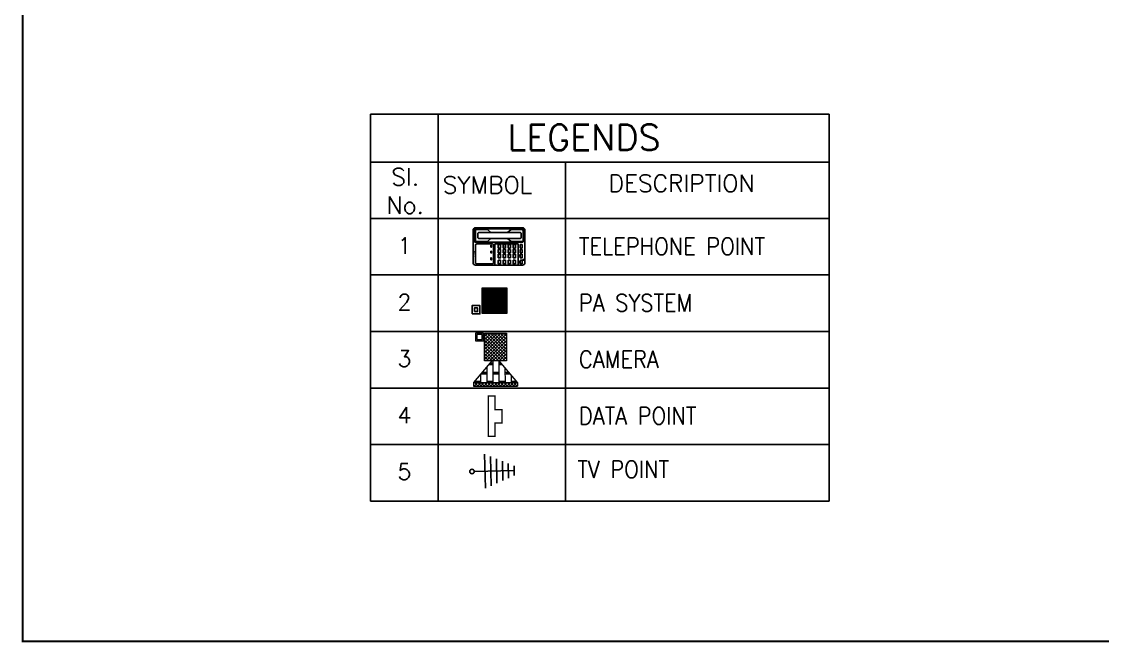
# Model space of a CAD drawing. Header units: inches. Extents: x -221585 to 401252, y -284294 to 332380.
# Drawn here: x 170915 to 174484, y 49634 to 51683 of the extents above; entities that cross this region are included whole.
import ezdxf
from ezdxf.enums import TextEntityAlignment as Align

# ---------------------------------------------------------------- set-up
doc = ezdxf.new("R2010")
doc.units = ezdxf.units.IN
doc.header["$MEASUREMENT"] = 0
for name, color, linetype, lineweight in [('A-SEC-TXT', 3, 'Continuous', 0), ('A-WALL', 1, 'Continuous', 9), ('Wall mount speaker', 2, 'Continuous', 0)]:
    doc.layers.add(name, color=color, linetype=linetype, lineweight=lineweight)
for name, color, linetype in [('AC-GRND-PATT', 251, 'Continuous'), ('ELV points', 7, 'Continuous'), ('Power', 7, 'Continuous'), ('TEL', 6, 'Continuous')]:
    doc.layers.add(name, color=color, linetype=linetype)
doc.styles.add('A', font='SIMPLEX', dxfattribs={"width": 0.9})
doc.styles.get("Standard").update_dxf_attribs({"font": 'arial.ttf'})
pattern_1 = [(135, (-206628.523, -439172.145), (31.0767903, 31.0767903), []), (45, (-206628.523, -439172.145), (31.0767903, -31.0767903), [])]

# ---------------------------------------------------------------- blocks, each defined once
blk = doc.blocks.new('A$C08703A85')
at = {"layer": 'AC-GRND-PATT', "lineweight": -2, "ltscale": 0.1}
h = blk.add_hatch(dxfattribs=at)
h.set_pattern_fill('ANSI37', color=0, scale=351.593746)
h.set_pattern_definition(pattern_1)
h.paths.add_polyline_path([(0, 837), (67, 837), (70, 834), (70, 6), (63, 0), (0, 0)])
h = blk.add_hatch(dxfattribs=at)
h.set_pattern_fill('BRSTONE', color=0, scale=351.593746)
h.set_pattern_definition([(180, (-206628.52, -439172.15), (-7e-13, 116.025936), []), (90, (-206944.96, -439172.15), (175.79687, 116.025936), [116.02594, -116.02594]), (90, (-206909.8, -439172.15), (175.79687, 116.025936), [116.02594, -116.02594]), (180, (-206944.96, -439152.81), (-175.796873, 116.025936), [-316.43437, 35.159375]), (180, (-206944.96, -439133.47), (-175.796873, 116.025936), [-316.43437, 35.159375]), (180, (-206944.96, -439114.13), (-175.796873, 116.025936), [-316.43437, 35.159375]), (180, (-206944.96, -439094.8), (-175.796873, 116.025936), [-316.43437, 35.159375]), (180, (-206944.96, -439075.46), (-175.796873, 116.025936), [-316.43437, 35.159375])])
h.paths.add_polyline_path([(70, 834), (481, 486), (481, 352), (70, 6)])
h = blk.add_hatch(dxfattribs=at)
h.set_pattern_fill('ANSI37', color=0, scale=351.593746)
h.set_pattern_definition(pattern_1)
h.paths.add_polyline_path([(1009, 628), (1009, 206), (481, 206), (481, 417), (481, 628)])
at = {"layer": 'A-WALL', "color": 10, "lineweight": -2, "ltscale": 0.1}
for p, q in [((0, 837), (0, 0)), ((70, 837), (0, 837)), ((481, 486), (67, 837)), ((70, 839), (70, 0)), ((481, 206), (481, 628)), ((481, 628), (1009, 628)), ((1009, 628), (1009, 206)), ((481, 206), (481, 417)), ((499, 472), (495, 475)), ((481, 352), (63, 0)), ((1009, 206), (481, 206))]:
    blk.add_line(p, q, dxfattribs=at)
at = {"layer": 'A-WALL', "color": 10, "linetype": 'ByBlock', "lineweight": -2, "ltscale": 0.1}
blk.add_line((70, 0), (0, 0), dxfattribs=at)
blk = doc.blocks.new('A$C1C8104B6')
at = {"color": 6}
for points in [[(737, 0), (887, 0), (887, 146), (737, 146)], [(760, 23), (864, 23), (864, 123), (760, 123)]]:
    blk.add_lwpolyline(points, close=True, dxfattribs=at)
at = {"layer": 'A-SEC-TXT', "rotation": 270}
blk.add_blockref('A$C08703A85', (90, 1009), dxfattribs=at)
blk = doc.blocks.new('data')
at = {"layer": 'Power', "color": 3, "const_width": 2}
blk.add_lwpolyline([(58948.7, 155709.8), (58948.7, 155714.8), (58948.7, 155719.8), (58958.7, 155719.8), (58968.7, 155719.8), (58968.7, 155724.8), (58968.7, 155729.8), (58978.7, 155729.8), (58988.7, 155729.8), (58988.7, 155719.8), (59008.7, 155719.8), (59008.7, 155709.8), (58948.7, 155709.8)], dxfattribs=at)
blk = doc.blocks.new('A$C54490F4E')
at = {"layer": 'Wall mount speaker', "ltscale": 0.1}
h = blk.add_hatch(dxfattribs=at)
h.set_pattern_fill('ANSI31', color=3, scale=50, style=0)
h.paths.add_polyline_path([(347, 332), (0, 332), (0, 0), (347, 0)])
at = {"layer": 'Wall mount speaker', "color": 3, "ltscale": 0.1}
blk.add_lwpolyline([(0, 332), (347, 332), (347, 0), (0, 0)], close=True, dxfattribs=at)
blk = doc.blocks.new('A$C1A917D7C')
at = {"layer": 'TEL', "elevation": 0}
for points in [[(0, 956), (227, 956), (227, 744), (0, 744)], [(63, 893), (164, 893), (164, 807), (63, 807)]]:
    blk.add_lwpolyline(points, close=True, dxfattribs=at)
at = {"layer": 'Wall mount speaker', "color": 2, "ltscale": 0.1, "xscale": 2.038325862171721, "yscale": 2.038325862171721, "zscale": 2.038325862171721}
blk.add_blockref('A$C54490F4E', (14, 0), dxfattribs=at)
blk = doc.blocks.new('A$C1A3D5E7F')
at = {"color": 1}
for points in [[(6.11, 4.12), (6.11, 0.28, -0.414214), (5.83, 0), (0.28, 0, -0.414214), (0, 0.28), (0, 4.12, -0.414214), (0.28, 4.41), (5.83, 4.41, -0.414214)], [(5.97, 4.12), (5.97, 2.84, -0.414214), (5.83, 2.7), (0.28, 2.7, -0.414214), (0.14, 2.84), (0.14, 4.12, -0.414214), (0.28, 4.27), (5.83, 4.27, -0.414214)], [(5.69, 3.7), (5.69, 3.27, -0.414214), (5.54, 3.13), (0.71, 3.13, -0.414214), (0.57, 3.27), (0.57, 3.7, -0.414214), (0.71, 3.84), (5.54, 3.84, -0.414214)], [(2.42, 2.36), (2.42, 0.28, -0.414214), (2.28, 0.14), (0.43, 0.14, -0.414214), (0.29, 0.28), (0.29, 2.36, -0.414214), (0.43, 2.5), (2.28, 2.5, -0.414214)], [(3.25, 2.03), (3.25, 2.4, 0.414214), (3.23, 2.43), (3, 2.43, 0.414214), (2.97, 2.4), (2.97, 2.03, 0.414214), (3, 2), (3.23, 2, 0.414214)], [(3.25, 1.82), (3.25, 1.45, -0.414214), (3.23, 1.43), (3, 1.43, -0.414214), (2.97, 1.45), (2.97, 1.82, -0.414214), (3, 1.85), (3.23, 1.85, -0.414214)], [(3.25, 1.25), (3.25, 0.88, -0.414214), (3.23, 0.85), (3, 0.85, -0.414214), (2.97, 0.88), (2.97, 1.25, -0.414214), (3, 1.28), (3.23, 1.28, -0.414214)], [(3.84, 2.03), (3.84, 2.4, 0.414214), (3.81, 2.43), (3.58, 2.43, 0.414214), (3.55, 2.4), (3.55, 2.03, 0.414214), (3.58, 2), (3.81, 2, 0.414214)], [(3.84, 1.82), (3.84, 1.45, -0.414214), (3.81, 1.43), (3.58, 1.43, -0.414214), (3.55, 1.45), (3.55, 1.82, -0.414214), (3.58, 1.85), (3.81, 1.85, -0.414214)], [(3.84, 1.25), (3.84, 0.88, -0.414214), (3.81, 0.85), (3.58, 0.85, -0.414214), (3.55, 0.88), (3.55, 1.25, -0.414214), (3.58, 1.28), (3.81, 1.28, -0.414214)], [(4.42, 2.03), (4.42, 2.4, 0.414214), (4.39, 2.43), (4.16, 2.43, 0.414214), (4.14, 2.4), (4.14, 2.03, 0.414214), (4.16, 2), (4.39, 2, 0.414214)], [(4.42, 1.82), (4.42, 1.45, -0.414214), (4.39, 1.43), (4.16, 1.43, -0.414214), (4.14, 1.45), (4.14, 1.82, -0.414214), (4.16, 1.85), (4.39, 1.85, -0.414214)], [(4.42, 1.25), (4.42, 0.88, -0.414214), (4.39, 0.85), (4.16, 0.85, -0.414214), (4.14, 0.88), (4.14, 1.25, -0.414214), (4.16, 1.28), (4.39, 1.28, -0.414214)], [(5, 2.03), (5, 2.4, 0.414214), (4.97, 2.43), (4.75, 2.43, 0.414214), (4.72, 2.4), (4.72, 2.03, 0.414214), (4.75, 2), (4.97, 2, 0.414214)], [(5, 1.82), (5, 1.45, -0.414214), (4.97, 1.43), (4.75, 1.43, -0.414214), (4.72, 1.45), (4.72, 1.82, -0.414214), (4.75, 1.85), (4.97, 1.85, -0.414214)], [(5, 1.25), (5, 0.88, -0.414214), (4.97, 0.85), (4.75, 0.85, -0.414214), (4.72, 0.88), (4.72, 1.25, -0.414214), (4.75, 1.28), (4.97, 1.28, -0.414214)], [(5.79, 2.4), (5.79, 2.03, -0.414214), (5.76, 2), (5.6, 2, -0.414214), (5.57, 2.03), (5.57, 2.4, -0.414214), (5.6, 2.43), (5.76, 2.43, -0.414214)], [(5.79, 1.82), (5.79, 1.45, -0.414214), (5.76, 1.43), (5.6, 1.43, -0.414214), (5.57, 1.45), (5.57, 1.82, -0.414214), (5.6, 1.85), (5.76, 1.85, -0.414214)], [(5.79, 1.25), (5.79, 0.88, -0.414214), (5.76, 0.85), (5.6, 0.85, -0.414214), (5.57, 0.88), (5.57, 1.25, -0.414214), (5.6, 1.28), (5.76, 1.28, -0.414214)], [(3.25, 0.54), (3.25, 0.17, -0.414214), (3.23, 0.14), (3, 0.14, -0.414214), (2.97, 0.17), (2.97, 0.54, -0.414214), (3, 0.57), (3.23, 0.57, -0.414214)], [(3.84, 0.54), (3.84, 0.17, -0.414214), (3.81, 0.14), (3.58, 0.14, -0.414214), (3.55, 0.17), (3.55, 0.54, -0.414214), (3.58, 0.57), (3.81, 0.57, -0.414214)], [(4.42, 0.54), (4.42, 0.17, -0.414214), (4.39, 0.14), (4.16, 0.14, -0.414214), (4.14, 0.17), (4.14, 0.54, -0.414214), (4.16, 0.57), (4.39, 0.57, -0.414214)], [(5, 0.54), (5, 0.17, -0.414214), (4.97, 0.14), (4.75, 0.14, -0.414214), (4.72, 0.17), (4.72, 0.54, -0.414214), (4.75, 0.57), (4.97, 0.57, -0.414214)], [(5.79, 0.54), (5.79, 0.17, -0.414214), (5.76, 0.14), (5.6, 0.14, -0.414214), (5.57, 0.17), (5.57, 0.54, -0.414214), (5.6, 0.57), (5.76, 0.57, -0.414214)]]:
    blk.add_lwpolyline(points, format="xyb", close=True, dxfattribs=at)
for points in [[(2.11, 3.13), (1.71, 2.77), (0.43, 2.77, -0.414214), (0.28, 2.91), (0.28, 4.05, -0.414214), (0.43, 4.19), (1.71, 4.19), (2.11, 3.84)], [(4.07, 3.84), (4.48, 4.19), (5.76, 4.19, -0.414214), (5.9, 4.05), (5.9, 2.91, -0.414214), (5.76, 2.77), (4.48, 2.77), (4.07, 3.13)]]:
    blk.add_lwpolyline(points, format="xyb", dxfattribs=at)
for points in [[(2.18, 2.34), (2.18, 2.12), (2.1, 2.12), (2.1, 2.34)], [(2.18, 1.64), (2.18, 1.43), (2.1, 1.43), (2.1, 1.64)], [(2.18, 0.86), (2.18, 0.64), (2.1, 0.64), (2.1, 0.86)], [(6.02, 0.66), (6.02, 0.68), (5.91, 0.68), (5.91, 0.66)], [(6.02, 0.65), (6.02, 0.63), (5.91, 0.63), (5.91, 0.65)], [(6.02, 0.61), (6.02, 0.6), (5.91, 0.6), (5.91, 0.61)]]:
    blk.add_lwpolyline(points, close=True, dxfattribs=at)
blk.add_lwpolyline([(5.31, 0), (5.31, 2.5), (2.57, 2.5), (2.57, 0)], dxfattribs=at)
for centre in [(5.43, 1.14), (5.43, 0.35)]:
    blk.add_circle(centre, 0.0499, dxfattribs=at)
for s, height, p in [('Panasonic', 0.0995, (0.15, 1.36)), ('1', 0.142, (3.15, 2.21)), ('2', 0.142, (3.15, 1.64)), ('4', 0.142, (3.73, 2.21)), ('5', 0.142, (3.73, 1.64)), ('7', 0.142, (4.31, 2.21)), ('8', 0.142, (4.31, 1.64)), ('*', 0.142, (4.9, 2.21)), ('0', 0.142, (4.9, 1.64)), ('3', 0.142, (3.15, 1.06)), ('6', 0.142, (3.73, 1.06)), ('9', 0.142, (4.31, 1.06)), ('#', 0.142, (4.9, 1.06)), ('MIC', 0.0498, (5.86, 0.64))]:
    blk.add_text(s, height=height, rotation=90, dxfattribs=at).set_placement(p, align=Align.MIDDLE)
blk = doc.blocks.new('tv point')
at = {"color": 1}
for p, q in [((5130.8518, -920.2757), (5130.8518, -920.3758)), ((5130.8689, -920.2828), (5130.8689, -920.3687)), ((5130.8861, -920.29), (5130.8861, -920.3615)), ((5130.9033, -920.2972), (5130.9033, -920.3544)), ((5130.9204, -920.3043), (5130.9204, -920.3472)), ((5130.9376, -920.3115), (5130.9376, -920.3401)), ((5130.8205, -920.3258), (5130.9376, -920.3258))]:
    blk.add_line(p, q, dxfattribs=at)
blk.add_circle((5130.8138, -920.3258), 0.00664, dxfattribs=at)

msp = doc.modelspace()

# ---------------------------------------------------------------- linework, layer by layer
at = {"color": 3}
for p, q in [((172067.7, 51377.3), (173581.5, 51377.3)), ((173581.5, 51219.1), (172067.7, 51219.1)), ((172067.7, 51033.2), (172734.4, 51033.2)), ((172067.7, 51033.2), (173581.5, 51033.2)), ((172734.4, 51033.2), (173581.5, 51033.2)), ((172067.7, 50846.7), (173581.5, 50846.7)), ((172067.7, 50660.1), (173581.5, 50660.1)), ((172067.7, 50473.6), (173581.5, 50473.6)), ((172067.7, 50287.1), (173581.5, 50287.1)), ((172067.7, 50100.5), (173581.5, 50100.5))]:
    msp.add_line(p, q, dxfattribs=at)
for p, q in [((172067.7, 51377.3), (172067.7, 50100.5)), ((172290.8, 51377.3), (172290.8, 50100.5)), ((173581.5, 51377.3), (173581.5, 50100.5)), ((172710.6, 51219.1), (172710.6, 50100.5))]:
    msp.add_line(p, q)
at = {"color": 6, "const_width": 6.3}
msp.add_lwpolyline([(179533.7, 49637), (170918.4, 49637), (170918.4, 55438.1), (179533.7, 55438.1)], close=True, dxfattribs=at)
at = {"color": 230, "linetype": 'Continuous', "lineweight": 9, "true_color": 0x0000e6}
msp.add_lwpolyline([(172532.3, 51263.8), (172545.2, 51256.9), (172545.2, 51256.9)], dxfattribs=at)

# ---------------------------------------------------------------- block references
at = {"linetype": 'ByBlock', "lineweight": -3, "xscale": 28, "yscale": 28, "zscale": 28}
msp.add_blockref('A$C1A3D5E7F', (172405.8, 50879.3), dxfattribs=at)
at = {"xscale": 1125, "yscale": 1125, "zscale": 1125, "rotation": 1.176783000597571}
msp.add_blockref('tv point', (-5619809.2, 966801.4, -0.4), dxfattribs=at)
at = {"layer": 'A-SEC-TXT', "color": 30, "xscale": 0.12012, "yscale": 0.12012, "zscale": 0.12012, "rotation": 89.99999999999999}
msp.add_blockref('A$C1A917D7C', (172517.6, 50718.2), dxfattribs=at)
at = {"layer": 'A-SEC-TXT', "xscale": 0.17325, "yscale": 0.17325, "zscale": 0.17325, "rotation": 180.069765883491}
msp.add_blockref('A$C1C8104B6', (172567.8, 50654.8), dxfattribs=at)
at = {"layer": 'ELV points', "xscale": 2.216327740261543, "yscale": 2.216327740261543, "zscale": 2.216327740261543, "rotation": 270}
msp.add_blockref('data', (-172647.4, 181096.4), dxfattribs=at)

# ---------------------------------------------------------------- texts
at = {"color": 6, "style": 'A'}
for s, height, p in [('LEGENDS', 84.73, (172519.8, 51258.4)), ('DESCRIPTION', 56.486, (172853.8, 51120.9)), ('SYMBOL', 56.49, (172305.7, 51115.8))]:
    msp.add_text(s, height=height, dxfattribs=at).set_placement(p)
for s, p in [('Sl.', (172181.9, 51142.6)), ('No.', (172181.9, 51048.9))]:
    msp.add_text(s, height=56.49, dxfattribs=at).set_placement(p, align=Align.CENTER)
at = {"color": 7, "style": 'A'}
for s, p in [('1', (172156.5, 50916.9)), ('2', (172156.5, 50730.4)), ('3', (172156.5, 50543.9)), ('4', (172156.5, 50357.3)), ('5', (172156.5, 50170.8))]:
    msp.add_text(s, height=53.5, dxfattribs=at).set_placement(p)
at = {"color": 0, "attachment_point": 1, "style": 'A'}
for s, insert, char_height in [('TELEPHONE POINT', (172755.6, 50969.4), 56.486), ('PA SYSTEM', (172755.6, 50782.9), 56.49), ('CAMERA', (172755.6, 50596.3), 56.49), ('DATA POINT', (172755.6, 50409.8), 56.49), ('TV POINT', (172750.4, 50233.4), 56.49)]:
    msp.add_mtext_dynamic_manual_height_columns(s, width=6955.156, gutter_width=12.5, heights=[0], dxfattribs=dict(at, insert=insert, char_height=char_height))

doc.saveas('drawing.dxf')
